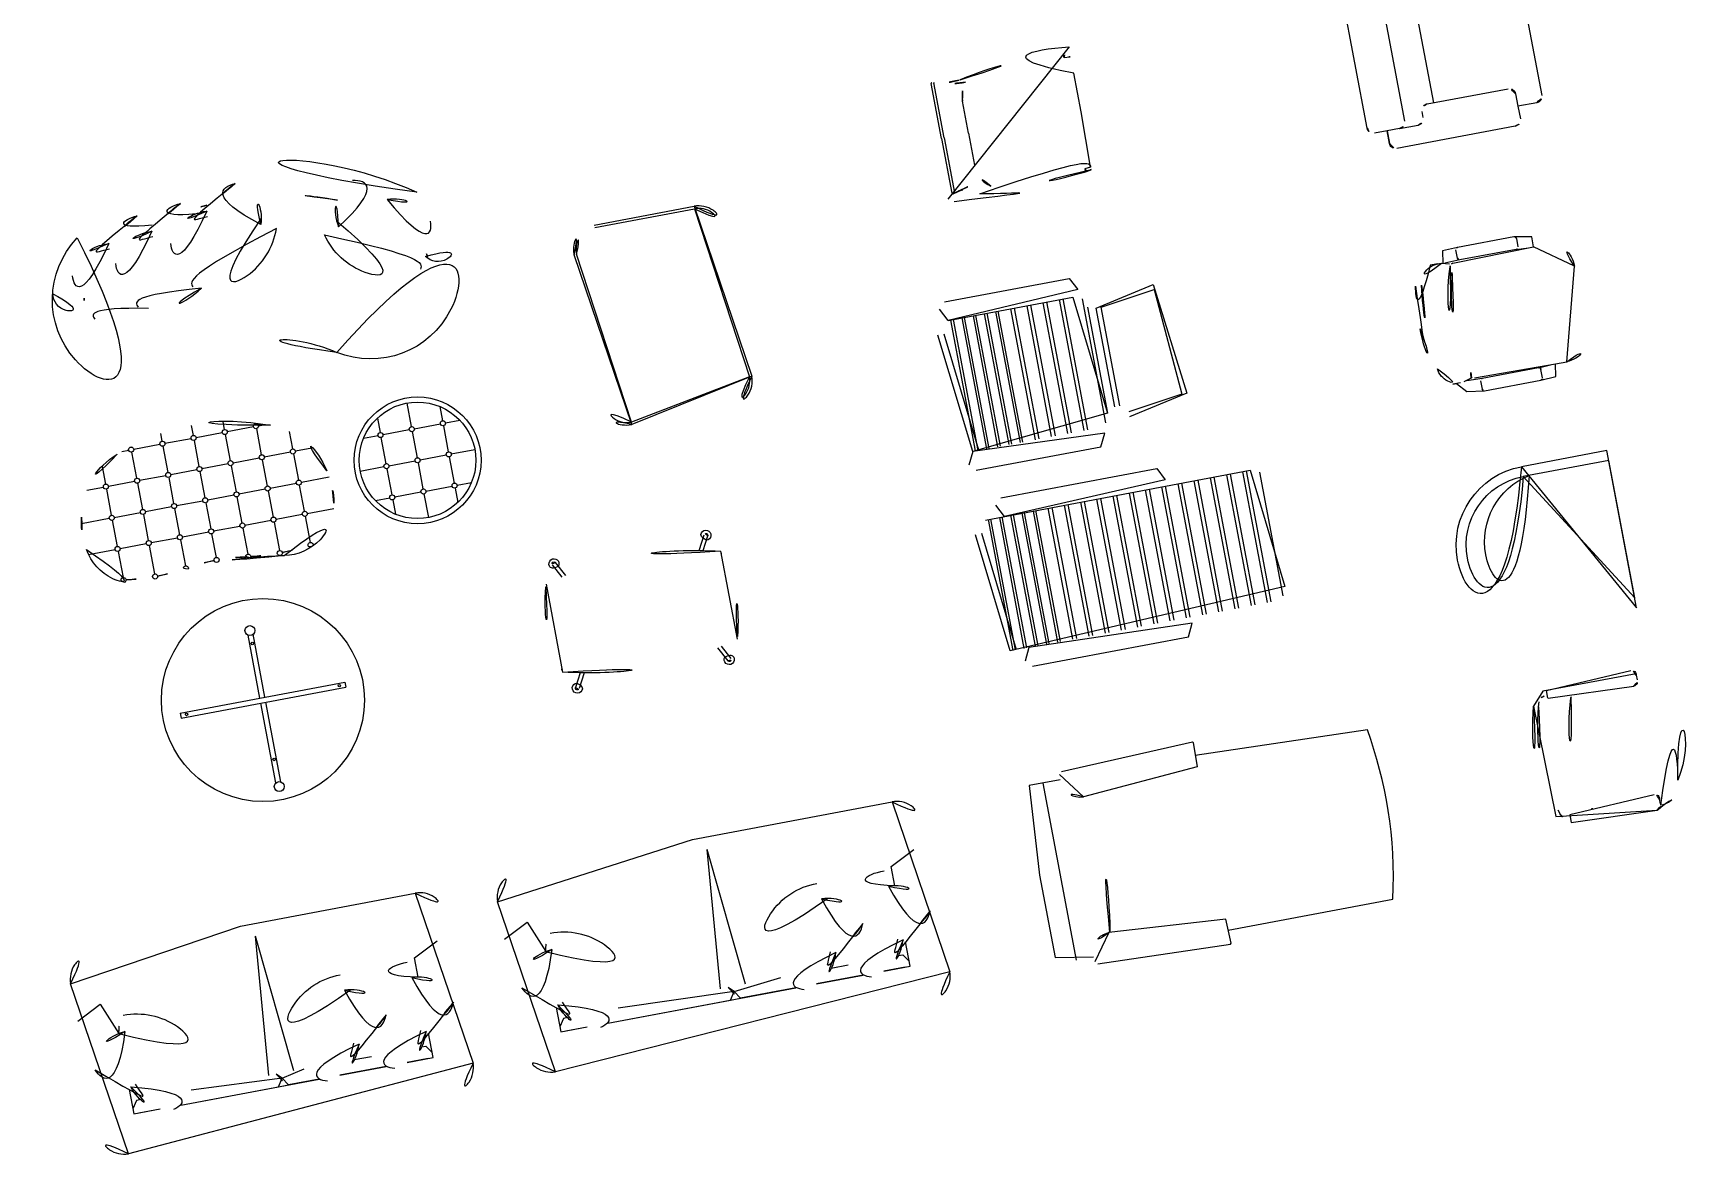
# Model space of a CAD drawing. Header units: millimetres. Extents: x -36495272392165 to 352544598049420, y -228287860276617 to 83349.
# Drawn here: x -4183847661538 to -4183847655057, y -645326148950 to -645326144531 of the extents above; entities that cross this region are included whole.
import ezdxf

# ---------------------------------------------------------------- set-up
doc = ezdxf.new("R2010")
doc.units = ezdxf.units.MM
doc.header["$MEASUREMENT"] = 0

# ---------------------------------------------------------------- blocks, each defined once
blk = doc.blocks.new('A$C3043')
at = {"color": 0}
for points in [[(0.5615704762291376, 0.007012890984306352), (0.5615704762295906, 0.3120952987073871, 0.9999999999981808), (0.001570476229137086, 0.3120952987073871), (0.001570476229135309, 0.007012890984292142)], [(0.5265704762291925, 0.0070128909843028), (0.5265704762295904, 0.3120952987073231, 0.999999965999991), (0.03657047622913723, 0.312095298706879), (0.03657047622913723, 0.007012890984288589)]]:
    blk.add_lwpolyline(points, format="xyb", close=True, dxfattribs=at)
blk.add_arc((0.2815704762293638, 0.2414481079561028), 0.2500000000002274, 11.47834095456199, 168.5216590454712, dxfattribs=at)
blk = doc.blocks.new('A$C14264F02')
at = {"color": 0}
for p, q in [((0.07500001435671777, 0.6249999485310802), (0.07500001435671777, 0.6749999485310809)), ((0.07500001435671777, 0.6249999485310802), (0.07500001435671777, 0.6749999485310809)), ((0.1000000143567199, 0.6999999485310795), (0.7000000143566858, 0.6999999485310795)), ((0.1000000143567199, 0.6999999485310795), (0.7000000143566858, 0.6999999485310795)), ((0.7250000143567217, 0.6749999485310809), (0.7250000143567199, 0.5749999485310795)), ((0.7250000143567217, 0.6749999485310809), (0.7250000143567181, 0.6249999485310767)), ((1.435671848071252e-08, 0.1249999485310802), (1.435671848071252e-08, 0.5999999485310852)), ((1.435671848071252e-08, 0.1249999485310802), (1.435671848071252e-08, 0.5999999485310852)), ((0.07500001435671777, 0.6249999485310802), (0.02500001435672061, 0.6249999485310802)), ((0.02500001435672061, 0.6249999485310802), (0.07500001435671777, 0.6249999485310802)), ((0.07500001435671955, 0.5749999485310795), (0.07500001435671777, 0.6249999485310802)), ((0.7250000143567181, 0.6249999485310767), (0.7750000143567206, 0.6249999485310767)), ((0.7250000143566808, 0.6249999485310802), (0.7750000143567206, 0.6249999485310767)), ((0.8000000143567192, 0.5999999485310816), (0.8000000143567192, 0.1249999485310731)), ((0.8000000143567192, 0.5999999485310816), (0.8000000143567192, 0.1249999485310731)), ((0.07500001435671777, 0.5749999485310795), (0.07500001435671955, 0.4999999485310767)), ((0.7000000143567213, 0.5499999485310809), (0.1000000143567554, 0.5499999485310809)), ((0.7250000143567199, 0.4999999485310802), (0.7250000143567199, 0.574999948531083)), ((0.1000000143567199, 0.4749999485310816), (0.1250000143567185, 0.4749999485310781)), ((0.6750000143567192, 0.4749999485310781), (0.7000000143567178, 0.4749999485310816)), ((0.1500000143567206, 0.4499999485310795), (0.1500000143567206, 0.1249999485310802)), ((0.6500000143567242, 0.4249999485310809), (0.150000014356749, 0.4249999485310809)), ((0.6500000143567188, 0.1249999485310767), (0.6500000143567206, 0.449999948531083)), ((0.07500001435671777, 0.09999994853108163), (0.02500001435672061, 0.09999994853107808)), ((0.07500001435671777, 0.09999994853108163), (0.02500001435672061, 0.09999994853107808)), ((0.07500001435671955, 0.02499994853107879), (0.07500001435671777, 0.09999994853108163)), ((0.1250000143567185, 0.09999994853108163), (0.07500001435671777, 0.09999994853108163)), ((0.7750000143567206, 0.09999994853108163), (0.6750000143567263, 0.09999994853108163)), ((0.7750000143567206, 0.09999994853108163), (0.7250000143566808, 0.09999994853106031)), ((0.7250000143566808, 0.09999994853106031), (0.7250000143567199, 0.02499994853107879)), ((0.7000000143567213, -5.146891979279644e-08), (0.1000000143567377, -5.146891979279644e-08))]:
    blk.add_line(p, q, dxfattribs=at)
for centre, radius, start, end in [((0.1000000143567181, 0.6749999485310791), 0.02500000000000036, 89.99999999999594, 179.9999999999959), ((0.100000014359364, 0.6749999485284333), 0.02500000000264622, 90.0000000060598, 179.999999993932), ((0.7000000143567044, 0.6749999485310623), 0.02500000000001723, 4.274665491884021e-11, 90.00000000004275), ((0.7000000143589107, 0.6749999485332685), 0.024999999997811, 359.9999999949864, 90.00000000509905), ((0.02500001435671972, 0.5999999485310825), 0.02499999999999769, 89.99999999999795, 180.000000000002), ((0.02500001435790946, 0.5999999485298892), 0.02500000000119098, 90.00000000272465, 179.9999999972591), ((0.7750000143578912, 0.5999999485322487), 0.02499999999882796, 359.9999999973253, 90.00000000268284), ((0.7750000143567215, 0.599999948531079), 0.02499999999999769, 6.106664988410516e-12, 90.00000000000203), ((0.1000000143567368, 0.5749999485310981), 0.02500000000001723, 180.0000000000428, 270.0000000000427), ((0.7000000143567213, 0.5749999485310795), 0.02499999999999858, 270, 0), ((0.1000000143567181, 0.4999999485310802), 0.02499999999999858, 180.0000000000082, 270.0000000000041), ((0.1250000143567203, 0.4499999485310777), 0.02500000000000036, 4.071109992273244e-12, 90.00000000000408), ((0.6750000143567174, 0.4499999485310813), 0.0249999999999968, 89.99999999999594, 179.9999999999959), ((0.7000000143567195, 0.499999948531082), 0.02500000000000036, 269.9999999999959, 359.999999999996), ((0.0250000143571034, 0.124999948531463), 0.02500000000038492, 180.0000000008773, 269.9999999991227), ((0.0250000143567215, 0.1249999485310811), 0.02500000000000302, 180.000000000002, 269.999999999998), ((0.1250000143567203, 0.124999948531082), 0.02500000000000036, 269.9999999999959, 359.999999999996), ((0.675000014356721, 0.1249999485310838), 0.02500000000000213, 180.0000000000163, 270.0000000000122), ((0.7750000143535587, 0.1249999485342421), 0.02500000000316049, 270.0000000072466, 359.9999999927372), ((0.7750000143567242, 0.1249999485310767), 0.02499999999999503, 269.9999999999919, 359.9999999999918), ((0.1000000143551682, 0.02499994852952889), 0.02499999999844869, 179.9999999964479, 270.0000000035969), ((0.7000000143545888, 0.02499994853321129), 0.0250000000021311, 270.0000000048874, 359.9999999951127)]:
    blk.add_arc(centre, radius, start, end, dxfattribs=at)
blk = doc.blocks.new('sofa043')
at = {"color": 0}
for points in [[(-369.9909822678183, -119.0350272881969, 0.1477298758543702), (-500.8859391453789, -226.7667298788665, 0.2133427585932454), (-663.5370708231385, -304.5786963239134, 0.1786618101816585)], [(-319.2861778263905, -165.8480535109666, 0.1160020330167479), (-369.9909822678183, -119.0350272881969, 0.2495420503229878), (-512.1199328565599, -205.2815417115444, -9.616880347716284)], [(-193.9264618961915, -103.1830663272176, 0.1477298758543702), (-324.8214187737503, -210.9147689178853, 0.2133427585932454), (-487.47255045151, -288.7267353629331, 0.1786618101816585)], [(-140.1286087644748, -154.7641819075097, 0.1255668573120518), (-193.9264618961915, -103.1830663272176, 0.2495420503229878), (-336.0554124849314, -189.429580750565, -9.616880347716284)], [(33.37221849082925, -64.96906504078106, 0.1477298758543702), (-97.52273838672954, -172.7007676314488, 0.2133427585932454), (-260.1738700644928, -250.5127340764957, 0.1786618101816585)], [(102.5277464040028, -242.8106328881931, 0.3567723648219203), (33.37221849082925, -64.96906504078106, 0.2495420503229878), (-108.7567320979124, -151.2155794641285, -9.616880347716284)], [(-324.3191472342896, -189.6019529023106, 0.30666349490175), (-487.47255045151, -288.7267353629331, 0.3063299663357472), (-418.71091529365, -417.6081030037039, -0.8728471598091936)], [(-97.02046684727247, -151.387951615874, 0.30666349490175), (-260.1738700644928, -250.5127340764957, 0.3063299663357472), (-191.4122349066329, -379.3941017172674, -0.8728471598091936)], [(401.4696625280594, -308.4688235394624, -0.3567723648219203), (488.7491005876709, -138.7855598173901, -0.2495420503229878), (621.1356774318283, -239.3484461976041, 9.616880347716284)], [(-500.3836676059182, -205.4539138632908, 0.30666349490175), (-663.5370708231385, -304.5786963239134, 0.3063299663357472), (-594.7754356652804, -433.4600639646833, -0.8728471598091936)], [(108.3202333003701, -218.0958465187896, -0.1655406298837506), (159.7412958642708, -269.8363294226638, -0.4259891687143785), (-205.7153371747409, -435.1834940241806, -0.1215233233290522), (-219.8985337097911, -359.0198750280397, 7.115464291357926)], [(609.4451487618098, -238.2990780031414, -0.30666349490175), (761.4025288054818, -353.8573322712364, -0.3063299663357472), (679.6076823752064, -474.8869670388667, 0.8728471598091936)], [(398.2794285013442, -283.285575603888, 0.1655406298837506), (341.7552737340593, -329.3965631683568, 0.4259891687143785), (688.029985777157, -531.8615213054181, 0.1215233233290522), (710.0587743725646, -457.5864084104496, -7.115464291357926)], [(-394.099077197021, -485.7376892194843, -0.2010808140564468), (-609.0785379333884, -489.2494562715965, -0.1215233233290522), (-623.2617344684386, -413.0858372754547, 7.115464291357926)], [(-174.0976746338547, -445.6825422927941, -0.2485204594219657), (-433.014017561758, -473.3974953106172, -0.1215233233290522), (-447.1972140968101, -397.2338763144762, 7.115464291357926)], [(303.0633343483896, -793.360964290544, 0.2822682817089065), (-252.0993807033774, -764.4084456494729, 0.3082972821469741)]]:
    blk.add_lwpolyline(points, format="xyb", dxfattribs=at)
for centre, radius, start, end in [((0, -1267.499999999999), 1267.499999999999, 54.83711882507966, 119.192178799547), ((0, -1267.499999999999), 1142.499999999999, 94.66658266931802, 97.76560481403938), ((0, -1267.499999999999), 1142.499999999999, 68.58837137279659, 85.2775040030671), ((-411.5602733733813, -448.3819777952694), 353.9781132718783, 125.7179382017026, 296.7746353011068), ((494.5322309413514, -495.6359799291495), 353.9781132718783, 237.254662323462, 48.31135942289185), ((-684.5981759391925, -370.3599648401978), 69.98194409293434, 171.0832266941605, 319.3432519577051), ((-411.5602733733813, -448.3819777952694), 228.9781132718783, 167.8032401689648, 173.7903718832022), ((774.2048043976611, -446.438597890894), 69.98194409293434, 214.6860456668838, 2.946070930491665), ((494.5322309413514, -495.6359799291495), 228.9781132718783, 0.238925741384251, 11.45489358284105)]:
    blk.add_arc(centre, radius, start, end, dxfattribs=at)
blk = doc.blocks.new('table r 343')
at = {"color": 0}
for p, q in [((-10, 10), (-10, 262.0993091154087)), ((10, 10), (10, 262.0993091154087)), ((-330.2824384176638, 10), (330.2824384176638, 10)), ((-330.2824384176638, 10), (-330.2824384176638, -10)), ((330.2824384176638, 10), (330.2824384176638, -10)), ((-330.2824384176638, -10), (330.2824384176638, -10)), ((-10, -330.2824384176929), (-10, -10)), ((10, -330.2824384176929), (10, -10))]:
    blk.add_line(p, q, dxfattribs=at)
for centre, radius in [((0, 0), 400), ((0, 278.738777180668), 19.41318875134311), ((0, 226.7769729600113), 5), ((-306.1439437858062, 0), 5), ((306.1439437856898, 0), 5), ((0, -238.1114373347373), 5), ((0, -346.9219064829522), 19.41318875134311)]:
    blk.add_circle(centre, radius, dxfattribs=at)
blk = doc.blocks.new('table 047')
at = {"color": 0}
for p, q in [((92.11680236133361, 191.765915445576), (63.9688966714366, 245.7339965720894)), ((107.465812536544, 194.7734781247564), (77.26861460251348, 252.6706746642594)), ((642.5341874633505, 194.7734781247564), (672.731385397381, 252.6706746642594)), ((657.8831976385609, 191.765915445576), (686.0311033284579, 245.7339965720894)), ((24.99999999988904, 176.5455766249797), (24.99999999988904, -176.5455766250379)), ((724.999999999889, 176.5455766249797), (724.999999999889, -176.5455766250379)), ((92.11680236133361, -191.7659154456342), (63.9688966714366, -245.7339965722058)), ((657.8831976385609, -191.7659154456342), (686.0311033284579, -245.7339965722058)), ((107.465812536544, -194.7734781248728), (77.26861460251348, -252.6706746643176)), ((642.5341874633505, -194.7734781248728), (672.731385397381, -252.6706746643176))]:
    blk.add_line(p, q, dxfattribs=at)
for centre, radius, start, end in [((70.61875563697504, 249.2023356182035), 20, 319.5693179235556, 275.5206922499972), ((679.3812443629195, 249.2023356182035), 20, 264.4793077500028, 220.4306820764444), ((374.999999999889, -1211.25), 1431.249999999993, 75.84526147011758, 104.1547385298824), ((70.61875563697504, 249.2023356182035), 7.500000000001908, 27.54500508821114, 207.5450050882112), ((679.3812443629195, 249.2023356182035), 7.500000000001908, 332.4549949117889, 152.4549949117888), ((635.8668125172899, 0), 635.8668125172899, 164.9193849925836, 195.0806150074164), ((375.0000000000055, -1211.25), 1421.249999999993, 104.2564317788473, 104.3854620848849), ((374.999999999889, -1211.25), 1421.249999999993, 75.61453791511511, 75.74356822115267), ((114.1331874826046, 0), 635.8668125172899, 344.9193849925836, 15.08061500741637), ((375.0000000000055, 1211.25), 1421.250000000008, 255.6145379151151, 255.7435682211527), ((375.0000000000055, 1211.25), 1431.250000000008, 255.8452614701176, 284.1547385298824), ((375.0000000000055, 1211.25), 1421.250000000008, 284.2564317788473, 284.3854620848849), ((70.61875563697504, -249.2023356182617), 20, 84.47930775000277, 40.43068207644439), ((70.61875563697504, -249.2023356182617), 7.500000000001908, 152.4549949117888, 332.4549949117889), ((679.3812443629195, -249.2023356182617), 20, 139.5693179235556, 95.52069224999725), ((679.3812443629195, -249.2023356182617), 7.500000000001908, 207.5450050882112, 27.54500508821114)]:
    blk.add_arc(centre, radius, start, end, dxfattribs=at)
blk = doc.blocks.new('living_room_furniture (2)')
at = {"color": 18, "ltscale": 0.03, "true_color": 0x000000}
for p, q in [((12691.51814335975, 5509.08948590422), (12691.51814335966, 5520.600760129002)), ((12691.51814335975, 5509.08948590422), (12696.71107172989, 5520.060245387437)), ((12714.79944331262, 5506.97142568182), (12691.51814335975, 5509.08948590422)), ((12159.03603285391, 5286.356601734535), (12159.03603285217, 5506.848783718828)), ((12168.86175674792, 5286.356601734616), (12168.86175674619, 5506.462266382496)), ((12169.84432913733, 5286.356601734628), (12169.84432913559, 5506.462266382508)), ((12267.11899568815, 5286.356601735391), (12267.11899568714, 5414.498658825005)), ((12159.03603285391, 5286.356601734535), (12159.03603285565, 5065.864419750246)), ((12168.86175674792, 5286.356601734616), (12168.86175674966, 5066.250937086732)), ((12169.84432913733, 5286.356601734628), (12169.84432913906, 5066.25093708674)), ((12267.11899568815, 5286.356601735391), (12267.11899568916, 5158.21454464577)), ((12714.79944331609, 5065.741777795994), (12691.51814336326, 5063.623717573231)), ((12691.51814336326, 5063.623717573231), (12696.71107173356, 5052.652958090099)), ((12691.51814336326, 5063.623717573231), (12691.51814336334, 5052.112443348449)), ((8757.636269124101, 4670.952471888751), (8784.864401451, 4670.952471888751)), ((8794.864401450985, 4683.356312352367), (8794.864401450985, 4680.952471888799)), ((8804.864401451, 4670.952471888755), (8909.864401451, 4670.952471888759)), ((8919.864401450985, 4711.711057928795), (8919.864401450985, 4680.952471888781)), ((8929.864401451, 4670.952471888759), (9034.864401451, 4670.952471888766)), ((9044.864401451006, 4720.952471888781), (9044.864401451006, 4680.952471888799)), ((9054.864401451, 4670.95247188877), (9159.864401451021, 4670.952471888773)), ((9169.864401451, 4711.711057928787), (9169.864401451, 4680.952471888799)), ((9179.864401451021, 4670.952471888773), (9284.864401450992, 4670.952471888781)), ((9294.864401450985, 4683.356312352356), (9294.864401450985, 4680.952471888791)), ((9304.864401450992, 4670.952471888781), (9332.092533777912, 4670.952471888784)), ((8669.864401451014, 4626.52327145946), (8669.864401451006, 4555.952471888777)), ((8794.864401450985, 4660.952471888799), (8794.864401450992, 4555.952471888791)), ((8919.864401450985, 4660.952471888781), (8919.864401450985, 4555.952471888788)), ((9044.864401451006, 4660.952471888799), (9044.864401451, 4555.952471888781)), ((9169.864401451, 4660.952471888799), (9169.864401451006, 4555.952471888799)), ((9294.864401450985, 4660.952471888791), (9294.864401450985, 4555.952471888781)), ((9419.864401451, 4626.523271459468), (9419.864401451, 4555.952471888795)), ((9770.711546449442, 4613.561732157974), (9770.711546449442, 4555.952471888788)), ((9895.711546449464, 4650.568079244757), (9895.711546449456, 4555.952471888781)), ((10020.71154644946, 4613.561732158003), (10020.71154644946, 4555.952471888799)), ((8593.788555244653, 4545.952471888759), (8659.864401450985, 4545.952471888759)), ((8679.864401450985, 4545.952471888759), (8784.864401450992, 4545.952471888766)), ((8804.864401450992, 4545.952471888766), (8909.864401451, 4545.95247188877)), ((8929.864401451, 4545.952471888773), (9034.864401451006, 4545.952471888777)), ((9054.864401451006, 4545.952471888773), (9159.864401451006, 4545.952471888781)), ((9179.864401451006, 4545.952471888781), (9284.864401451006, 4545.952471888784)), ((9304.864401451006, 4545.952471888784), (9409.864401451014, 4545.952471888788)), ((9429.864401451014, 4545.952471888788), (9495.940247657345, 4545.952471888791)), ((9703.102286180248, 4545.952471888766), (9760.711546449456, 4545.95247188877)), ((9780.711546449456, 4545.952471888773), (9885.711546449464, 4545.952471888777)), ((9905.711546449464, 4545.952471888773), (10010.71154644946, 4545.952471888781)), ((10030.71154644946, 4545.952471888781), (10088.32080671868, 4545.952471888781)), ((8669.864401451006, 4535.952471888777), (8669.864401451, 4430.952471888781)), ((8794.864401451, 4535.952471888791), (8794.864401450992, 4430.952471888784)), ((8919.864401451, 4535.952471888788), (8919.864401451006, 4430.952471888791)), ((9044.864401451, 4535.952471888781), (9044.864401451, 4430.952471888784)), ((9169.864401451006, 4535.952471888799), (9169.864401451006, 4430.952471888799)), ((9294.864401450992, 4535.952471888781), (9294.864401450992, 4430.952471888784)), ((9419.864401451, 4535.952471888795), (9419.864401451, 4430.952471888781)), ((9770.711546449456, 4535.952471888788), (9770.711546449464, 4430.952471888791)), ((9895.711546449456, 4535.952471888781), (9895.711546449456, 4430.952471888784)), ((10020.71154644946, 4535.952471888799), (10020.71154644946, 4430.952471888799)), ((14068.96231490721, 4445.946427040728), (14068.96231490721, 4479.946427040748)), ((14311.05805073316, 4479.946427040748), (14311.05805073319, 4445.946427040756)), ((8548.329236042387, 4420.952471888766), (8659.864401450992, 4420.952471888766)), ((8669.864401451006, 4410.952471888781), (8669.864401451, 4305.95247188877)), ((8679.864401450992, 4420.952471888766), (8784.864401451006, 4420.952471888766)), ((8794.864401450992, 4410.952471888784), (8794.864401450992, 4305.952471888784)), ((8804.864401451006, 4420.952471888766), (8909.864401451006, 4420.952471888766)), ((8919.864401451006, 4410.952471888791), (8919.864401451014, 4305.952471888781)), ((8929.864401451006, 4420.952471888766), (9034.864401451014, 4420.952471888766)), ((9044.864401451, 4410.952471888784), (9044.864401451, 4305.952471888788)), ((9054.864401451014, 4420.952471888766), (9159.864401451, 4420.952471888766)), ((9169.864401451006, 4410.952471888799), (9169.864401451014, 4305.952471888781)), ((9179.864401451, 4420.952471888766), (9284.864401450992, 4420.952471888766)), ((9294.864401450992, 4410.952471888784), (9294.864401450992, 4305.952471888788)), ((9304.864401450992, 4420.952471888766), (9409.864401451, 4420.952471888766)), ((9419.864401451, 4410.952471888781), (9419.864401451, 4305.952471888784)), ((9429.864401451, 4420.952471888766), (9541.399566859633, 4420.952471888766)), ((9666.095939093495, 4420.952471888766), (9760.711546449464, 4420.952471888766)), ((9770.711546449464, 4410.952471888791), (9770.711546449471, 4305.952471888781)), ((9780.711546449464, 4420.952471888766), (9885.711546449471, 4420.952471888766)), ((9895.711546449456, 4410.952471888784), (9895.711546449456, 4305.952471888788)), ((9905.711546449471, 4420.952471888766), (10010.71154644946, 4420.952471888766)), ((10020.71154644946, 4410.952471888799), (10020.71154644947, 4305.952471888781)), ((10030.71154644946, 4420.952471888766), (10125.32715380545, 4420.952471888766)), ((13989.07476115776, 4439.359489456046), (13958.4660670411, 4439.160422021353)), ((14034.11347899314, 4429.468201613644), (14003.21827199926, 4438.084939104951)), ((14076.96231490722, 4437.946427040751), (14016.06754867221, 4435.819934945832)), ((14047.43908773359, 4430.446427040742), (14371.84150801804, 4434.846554196668)), ((14303.05805073263, 4437.94642704077), (14076.96231490722, 4437.946427040752)), ((14303.05805073263, 4437.946427040742), (14351.36093960973, 4434.568760013928)), ((8553.200679186077, 4295.952471888766), (8659.864401450992, 4295.95247188877)), ((8669.864401451, 4285.95247188877), (8669.864401451, 4180.95247188877)), ((8679.864401450992, 4295.95247188877), (8784.864401451021, 4295.952471888773)), ((8794.864401450992, 4285.952471888784), (8794.864401450985, 4172.198625221099)), ((8804.864401451021, 4295.952471888773), (8909.864401451006, 4295.952471888773)), ((8919.864401451014, 4285.952471888781), (8919.864401451021, 4180.952471888773)), ((8929.864401451006, 4295.952471888773), (9034.864401451, 4295.952471888777)), ((9044.864401451, 4285.952471888788), (9044.864401451, 4191.336864532812)), ((9054.864401451, 4295.952471888777), (9159.864401451014, 4295.952471888781)), ((9169.864401451014, 4285.952471888781), (9169.864401451021, 4180.952471888773)), ((9179.864401451014, 4295.952471888777), (9284.864401451, 4295.952471888781)), ((9294.864401451006, 4285.952471888784), (9294.864401451014, 4172.198625221099)), ((9304.864401451, 4295.952471888781), (9409.864401451006, 4295.952471888781)), ((9419.864401451, 4285.952471888784), (9419.864401451, 4180.952471888795)), ((9429.864401451006, 4295.952471888781), (9536.528123715943, 4295.952471888784)), ((9703.102286180263, 4295.952471888773), (9760.711546449464, 4295.952471888773)), ((9770.711546449471, 4285.952471888781), (9770.711546449478, 4228.343211619569)), ((9780.711546449464, 4295.952471888773), (9885.711546449456, 4295.952471888777)), ((9895.711546449456, 4285.952471888788), (9895.711546449456, 4191.336864532812)), ((9905.711546449456, 4295.952471888777), (10010.71154644947, 4295.952471888781)), ((10020.71154644947, 4285.952471888781), (10020.71154644948, 4228.343211619576)), ((10030.71154644947, 4295.952471888777), (10088.32080671868, 4295.952471888781)), ((13989.07476115776, 3961.533364625457), (13958.4660670411, 3961.73243206015)), ((14034.11347899314, 3971.458599688723), (14003.21827199926, 3962.841862197415)), ((14076.96231490722, 3962.946427040756), (14016.06754867221, 3965.072919135674)), ((14047.43908773359, 3970.44642704076), (14371.84150801803, 3966.046299884836)), ((14068.96231490721, 3954.946427040778), (14068.96231490721, 3920.946427040758)), ((14303.05805073263, 3962.946427040736), (14076.96231490722, 3962.946427040754)), ((14303.05805073263, 3962.946427040765), (14351.36093960973, 3966.324094067578)), ((14311.05805073316, 3920.946427040758), (14311.05805073319, 3954.94642704075)), ((14098.04288730528, 2707.714388955142), (14439.53648379605, 2722.865507227111)), ((14056.04330903737, 2649.886874533687), (14061.56379621297, 2668.61983222988)), ((14098.04288730528, 2677.179452710777), (14098.04288730528, 2707.714388955143)), ((14099.13791565098, 2676.03476378805), (14439.53648379605, 2660.932228869017)), ((14457.0983720798, 2700.910866107711), (14457.0983720798, 2682.886869988432)), ((14056.04330903737, 2236.567883204291), (14061.56379621297, 2217.834925508099)), ((14098.04288730528, 2209.275305027213), (14098.04288730528, 2178.740368782966)), ((14099.13791565097, 2210.419993950068), (14439.53648379605, 2225.522528868967)), ((14457.0983720798, 2185.543891630264), (14457.0983720798, 2203.56788774955)), ((14098.04288730528, 2178.740368782966), (14439.53648379605, 2163.589250510862))]:
    blk.add_line(p, q, dxfattribs=at)
at = {"color": 18, "ltscale": 0.5, "true_color": 0x000000}
blk.add_line((12081.37558389199, 2715.749325815948), (12081.37558389199, 2005.749325808498), dxfattribs=at)
at = {"color": 18, "ltscale": 0.03, "true_color": 0x000000}
for points in [[(12161.56390935402, 5032.705399541806, -0.102523248135504), (12266.4268774999, 5044.205920353797, 0.08046064930226758), (12719.1022948121, 5025.517811140628, 0.3022999357189948), (12715.58846347223, 5054.827935484929, -0.1979323031818699), (12714.79319156627, 5065.800220469493, 0.02819301814373319), (12719.10229481736, 5130.681260738522), (12719.1022948121, 5286.735582695903), (12719.10229481736, 5442.789904642748, 0.02819301814373296), (12714.79319156891, 5507.670944909143, -0.19793230318187), (12715.58846346433, 5518.643229898975, 0.302299935718971), (12719.1022948121, 5547.953354251178, 0.08046064930226769), (12266.42687749463, 5529.265245032744, -0.1025232481355039), (12161.56390935666, 5540.765765842098, 0.5871113161828843), (12138.54229481542, 5527.827917032293), (12138.54229481542, 5045.643248348977, 0.5871113161828484)], [(10751.14487243868, 5203.298874591248), (11151.14487243866, 5203.298874591248, -0.414213562373095), (11251.14487243867, 5103.298874591248), (11251.14487243866, 4503.298874591248, -0.414213562373095), (11151.14487243866, 4403.298874591248), (10751.14487243868, 4403.298874591252, -0.414213562373095), (10651.14487243867, 4503.298874591248), (10651.14487243867, 5103.298874591248, -0.414213562373095)], [(10751.14487243868, 5193.298874591248), (11151.14487243866, 5193.298874591248, -0.4142135623730714), (11241.14487243867, 5103.298874591248), (11241.14487243866, 4503.298874591248, -0.4142135623730951), (11151.14487243866, 4413.298874591248), (10751.14487243868, 4413.298874591252, -0.4142135623730951), (10661.14487243867, 4503.298874591252), (10661.14487243867, 5103.298874591248, -0.4142135623730714)], [(12051.37558388454, 4651.114367113976), (12551.37558388454, 4651.114367113976, -0.4142135623730951), (12576.37558388454, 4626.114367113976), (12576.37558388454, 4601.114367121427, -0.4142135623730951), (12551.37558388454, 4576.114367121427), (12051.37558388454, 4576.114367121427, -0.4142135623730953), (12026.37558388454, 4601.114367121427), (12026.37558388454, 4626.114367113976, -0.4142135623730951)], [(12051.37558388454, 4576.114367121427), (12551.23036028189, 4576.114367121427, -0.414213562373094), (12601.23036028189, 4526.114367113976), (12601.23036028189, 4101.114367121427, -0.4142135623730951), (12551.23036028189, 4051.114367113976), (12051.37558388454, 4051.114367113976, -0.4142135623730951), (12001.37558388454, 4101.114367121427), (12001.37558388454, 4526.114367113976, -0.4142135623730951)], [(12634.09202965465, 4120.981732340126), (12634.09202965465, 4516.293546961217, -0.4142135623730951), (12684.09202965838, 4566.293546968667), (12872.13013061997, 4566.293546968667, -0.4142135623730951), (12922.13013061625, 4516.293546961217), (12922.13013061625, 4120.981732340126, -0.4142135623730951), (12872.13013061997, 4070.981732340126), (12684.09202965838, 4070.981732340126, -0.4142135623730999)], [(13958.4660670392, 3961.73243206038), (13973.77041409609, 3961.632898346026, 0.02991204906558743), (13998.21827199755, 3961.807914980192, 0.063192856502641), (14008.06754867059, 3964.194335550506), (14008.06754867059, 3923.072919138212, 0.414213562374916), (14016.06754867432, 3915.072919138212), (14076.96231490446, 3912.946427040239), (14303.05805073378, 3912.946427040239), (14303.05805073378, 3912.946427040239), (14303.05805073378, 3912.946427040239), (14363.84150801671, 3917.196820430894, 0.4142135623731117), (14371.84150801671, 3925.196820430894), (14371.84150801671, 3966.04629989012), (14416.06754867059, 3965.446427047689, 0.4039906466392488), (14516.06754867432, 4070.446427040239), (14516.06754867432, 4330.446427047689, 0.4039906466392485), (14416.06754867059, 4435.446427040239), (14371.84150801671, 4434.846554205258), (14371.84150801671, 4475.696033657034, 0.4142135623731117), (14363.84150801671, 4483.696033657034), (14303.05805073378, 4487.946427047689), (14076.96231490446, 4487.946427047689), (14016.06754867432, 4485.819934949715, 0.414213562374916), (14008.06754867059, 4477.819934949715), (14008.06754867059, 4436.698518537421, 0.06319516771718107), (13998.21827199755, 4439.084939107735, 0.0299120490671013), (13973.77041409609, 4439.259955741902), (13958.4660670392, 4439.160422027548, 0.1969573896633194), (13909.01209939716, 4417.052356943925, 0.1563961652052243), (13885.36645250467, 4368.250325553556, 0.03480910570651307), (13873.37841680718, 4200.446427047689, 0.03480910570651304), (13885.36645250467, 4032.642528534372, 0.1563961652052243), (13909.01209939716, 3983.840497144003, 0.1969573896633187)], [(12051.37558388454, 3976.114367121427), (12551.37558388454, 3976.114367121427, 0.4142135623730951), (12576.37558388454, 4001.114367113976), (12576.37558388454, 4026.114367113976, 0.4142135623730951), (12551.37558388454, 4051.114367113976), (12051.37558388454, 4051.114367113976, 0.4142135623730953), (12026.37558388454, 4026.114367113976), (12026.37558388454, 4001.114367113976, 0.4142135623730951)], [(12126.37558388454, 3851.114367121427), (12751.37558388454, 3851.114367121427, -0.4142135623730951), (12776.37558388454, 3826.114367121427), (12776.37558388454, 3801.114367113976, -0.4142135623730951), (12751.37558388454, 3776.114367113976), (12126.37558388454, 3776.114367113976, -0.4142135623730953), (12101.37558388454, 3801.114367113976), (12101.37558388454, 3826.114367121427, -0.4142135623730951)], [(12051.37558388454, 3776.114367113976), (13111.37558388454, 3776.114367113976, -0.414213562373094), (13161.37558388454, 3726.114367121427), (13161.37558388454, 3301.114367113976, -0.4142135623730951), (13111.37558388454, 3251.114367113976), (12051.37558388454, 3251.114367113976, -0.4142135623730951), (12001.37558388454, 3301.114367113976), (12001.37558388454, 3726.114367121427, -0.4142135623730951)], [(12126.37558388454, 3176.114367113976), (12751.37558388454, 3176.114367113976, 0.4142135623730951), (12776.37558388454, 3201.114367121427), (12776.37558388454, 3226.114367121427, 0.4142135623730951), (12751.37558388454, 3251.114367113976), (12126.37558388454, 3251.114367113976, 0.4142135623730953), (12101.37558388454, 3226.114367121427), (12101.37558388454, 3201.114367121427, 0.4142135623730951)], [(12162.3812014584, 2746.107045635941), (12690.88683198881, 2766.185066659364), (12693.44633119297, 2763.585662849608), (12689.94755924982, 2666.350668531271, -0.4142135623731367), (12664.06474368763, 2642.265821434918), (12228.44709451986, 2632.924315993103, -0.4142135623730951), (12151.37558389199, 2715.749325815948), (12152.12427106989, 2736.556224771204)], [(14457.59878898065, 2706.764828866157, 0.399393239263158), (14439.53648379471, 2722.865507228109), (14084.31136690478, 2707.105159697863, 0.3202934678301534), (14042.37948115195, 2674.273331640097), (14036.85899397756, 2655.540373941692, 0.1363181227278871), (14036.85899397756, 2230.914383796784), (14042.37948115195, 2212.181426098379, 0.3202934678301474), (14084.31136690478, 2179.349598040613), (14439.53648379471, 2163.589250510367, 0.3993932392630403), (14457.59878898065, 2179.68992887232, 0.4123676029189878), (14541.18061152126, 2264.847675582203, 0.09365200941305203), (14541.18061152126, 2621.607082156273, 0.4123676029189882)], [(12162.3812014584, 1975.391605988505), (12690.88683198881, 1955.313584957632), (12693.44633119297, 1957.912988774839), (12689.94755924982, 2055.147983093175, 0.4142135623731367), (12664.06474368763, 2079.232830185803), (12228.44709451986, 2088.574335623893, 0.4142135623730951), (12151.37558389199, 2005.749325808498), (12152.12427106989, 1984.942426853242)]]:
    blk.add_lwpolyline(points, format="xyb", close=True, dxfattribs=at)
at = {"color": 18, "true_color": 0x000000}
for points in [[(12076.37558388454, 4051.114367113976, -0.4142135623730951), (12026.37558388454, 4101.114367121427), (12026.37558388454, 4526.114367113976, -0.4142135623730951), (12076.37558388454, 4576.114367121427)], [(12076.37558388454, 3251.114367113976, -0.4142135623730951), (12026.37558388454, 3301.114367113976), (12026.37558388454, 3726.114367121427, -0.4142135623730951), (12076.37558388454, 3776.114367113976)], [(8871.271869181946, 2146.096488487736, 0.4142135623730945), (8921.271869181946, 2196.096488491461), (8921.271869181946, 2696.096488491461, 0.414213562373095)], [(8971.271869185672, 2146.096488487736, -0.4142135623730945), (8921.271869181946, 2196.096488491461), (8921.271869181946, 2696.096488491461, -0.414213562373095)], [(10683.79751662846, 2152.813774690792, 0.4142135623730945), (10733.79751662846, 2202.813774690792), (10733.79751662846, 2702.813774690792, 0.414213562373095)], [(10783.79751662473, 2152.813774690792, -0.4142135623730945), (10733.79751662846, 2202.813774690792), (10733.79751662846, 2702.813774690792, -0.414213562373095)], [(8171.271869181946, 2496.096488491461, -0.4142135623730951), (8221.271869185672, 2546.096488491461), (8271.271869185672, 2546.096488491461, -0.414213562373095), (8321.271869181946, 2496.096488491461), (8321.271869181946, 2418.62828655617)], [(9521.271869185672, 2418.62828655617), (9521.271869185672, 2496.096488491461, -0.414213562373095), (9571.271869181946, 2546.096488491461), (9621.271869181946, 2546.096488491461, -0.4142135623730951), (9671.271869181946, 2496.096488491461)], [(9883.79751662846, 2502.813774694518, -0.4142135623730951), (9933.79751662846, 2552.813774694518), (9983.79751662846, 2552.813774694518, -0.414213562373095), (10033.79751662473, 2502.813774694518), (10033.79751662473, 2425.345572759226)], [(11433.79751662846, 2425.345572759226), (11433.79751662846, 2502.813774694518, -0.414213562373095), (11483.79751662846, 2552.813774694518), (11533.79751662473, 2552.813774694518, -0.4142135623730951), (11583.79751662846, 2502.813774694518)], [(8321.163071829185, 2418.605742183343, -0.1655406298837506), (8352.094659908966, 2484.669651430861, -0.4259891687143785), (8632.904362987087, 2198.236158051357, -0.1215233233290522), (8566.245524308935, 2158.756300546989, 7.115464291357926)], [(9252.032599988685, 2418.605742183343, 0.1655406298837506), (9221.101011905179, 2484.669651430861, 0.4259891687143785), (8940.291308827058, 2198.236158051357, 0.1215233233290522), (9006.950147508935, 2158.756300546989, -7.115464291357926)], [(9521.380666538433, 2418.605742183343, 0.1655406298837506), (9490.449078458652, 2484.669651430861, 0.2002311474195825), (9291.967394798354, 2404.210152407006, 0.1215233233290522)], [(10033.6887192757, 2425.3230283864, -0.1655406298837506), (10064.62030735175, 2491.386937633917, -0.4259891687143785), (10345.43001042987, 2204.953444254414, -0.1215233233290522), (10278.77117175172, 2165.473586750046, 7.115464291357926)], [(11164.55824743147, 2425.3230283864, 0.1655406298837506), (11133.62665935169, 2491.386937633917, 0.4259891687143785), (10852.81695627357, 2204.953444254414, 0.1215233233290522), (10919.47579495172, 2165.473586750046, -7.115464291357926)], [(11433.90631398122, 2425.3230283864, 0.1655406298837506), (11402.97472590144, 2491.386937633917, 0.2002311474195825), (11204.49304224114, 2410.927438610062, 0.1215233233290522)], [(8346.36386469315, 2421.654284247026, 0.3567723648219203), (8203.093615549908, 2295.623549879358, 0.2495420503229878), (8332.909608974413, 2191.763510902241, -9.616880347716284)], [(9226.831807120994, 2421.654284247026, -0.3567723648219203), (9370.102056264237, 2295.623549879358, -0.2495420503229878), (9240.286062843457, 2191.763510902241, 9.616880347716284)], [(9496.179873674468, 2421.654284247026, -0.3567723648219203), (9639.45012281771, 2295.623549879358, -0.2495420503229878), (9509.634129393206, 2191.763510902241, 9.616880347716284)], [(10058.88951213966, 2428.371570450083, 0.3567723648219203), (9915.619262992695, 2302.340836086139, 0.2495420503229878), (10045.4352564172, 2198.480797105298, -9.616880347716284)], [(11139.35745456751, 2428.371570450083, -0.3567723648219203), (11282.62770371448, 2302.340836086139, -0.2495420503229878), (11152.81171028997, 2198.480797105298, 9.616880347716284)], [(11408.70552111726, 2428.371570450083, -0.3567723648219203), (11551.97577026422, 2302.340836086139, -0.2495420503229878), (11422.15977683599, 2198.480797105298, 9.616880347716284)], [(8203.093615549908, 2295.623549879358, 0.1477298758543702), (8349.229285351292, 2209.693488259629, 0.2133427585932454), (8478.172477311746, 2083.662753895685, 0.1786618101816585)], [(9370.102056264237, 2295.623549879358, -0.1477298758543702), (9223.966386462853, 2209.693488259629, -0.2133427585932454), (9095.023194502399, 2083.662753895685, -0.1786618101816585)], [(9639.45012281771, 2295.623549879358, -0.1477298758543702), (9493.314453016326, 2209.693488259629, -0.2133427585932454), (9364.371261055872, 2083.662753895685, -0.1786618101816585)], [(9915.619262992695, 2302.340836086139, 0.1477298758543702), (10061.75493279408, 2216.410774462685, 0.2133427585932454), (10190.69812475453, 2090.380040098742, 0.1786618101816585)], [(11282.62770371448, 2302.340836086139, -0.1477298758543702), (11136.49203390937, 2216.410774462685, -0.2133427585932454), (11007.54884194519, 2090.380040098742, -0.1786618101816585)], [(11551.97577026422, 2302.340836086139, -0.1477298758543702), (11405.84010045911, 2216.410774462685, -0.2133427585932454), (11276.89690849866, 2090.380040098742, -0.1786618101816585)], [(10041.56615409936, 2209.562298872337, 0.30666349490175), (10190.69812475453, 2090.380040098742, 0.3063299663357472), (10288.12191999267, 2199.224762142465, -0.8728471598091936)], [(11156.68081260409, 2209.562298872337, -0.30666349490175), (11007.54884194519, 2090.380040098742, -0.3063299663357472), (10910.12504671077, 2199.224762142465, 0.8728471598091936)], [(11426.02887915756, 2209.562298872337, -0.30666349490175), (11276.89690849866, 2090.380040098742, -0.3063299663357472), (11179.47311326052, 2199.224762142465, 0.8728471598091936)], [(8359.427672441409, 2146.096488487736), (8341.271869181946, 2146.096488487736, 0.4142135623730951), (8321.271869181946, 2126.096488491461), (8321.271869181946, 2116.096488491461, 0.4142135623730951), (8341.271869181946, 2096.096488487736)], [(8329.040506656573, 2202.845012669281, 0.30666349490175), (8478.172477311746, 2083.662753895685, 0.3063299663357472), (8575.596272549883, 2192.507475935683, -0.8728471598091936)], [(8509.639860092953, 2096.096488487736), (8901.271869185672, 2096.096488487736, 0.4142135623730951), (8921.271869181946, 2116.096488491461), (8921.271869181946, 2126.096488491461, 0.4142135623730994), (8901.271869185672, 2146.096488487736), (8559.9867970341, 2146.096488487736, 0.4142135623730951)], [(8871.271869181946, 2146.096488487736, 0.414213562373095), (8921.271869181946, 2196.096488491461)], [(8971.271869185672, 2146.096488487736, -0.414213562373095), (8921.271869181946, 2196.096488491461)], [(9063.555811721191, 2096.096488487736), (8941.271869181946, 2096.096488487736, -0.4142135623730951), (8921.271869181946, 2116.096488491461), (8921.271869181946, 2126.096488491461, -0.4142135623730994), (8941.271869181946, 2146.096488487736), (9013.208874780044, 2146.096488487736, -0.4142135623730951)], [(9244.155165161297, 2202.845012669281, -0.30666349490175), (9095.023194502399, 2083.662753895685, -0.3063299663357472), (8997.599399267987, 2192.507475935683, 0.8728471598091936)], [(9213.767999376461, 2146.096488487736), (9282.556941329793, 2146.096488487736, -0.4142135623730951)], [(9234.37887884985, 2178.30388481991, 0.07186537901034286), (9276.298214058683, 2158.756300546989, -7.115464291357926)], [(9513.503231711045, 2202.845012669281, -0.30666349490175), (9364.371261055872, 2083.662753895685, -0.3063299663357472), (9266.947465817735, 2192.507475935683, 0.8728471598091936)], [(9416.085744134441, 2096.096488487736), (9521.271869185672, 2096.096488487736), (9521.271869185672, 2194.358388935045, -0.414213562373095)], [(9483.11606592621, 2146.096488487736), (9501.271869181946, 2146.096488487736, -0.4142135623730951), (9521.271869185672, 2126.096488491461), (9521.271869185672, 2116.096488491461, -0.4142135623730951), (9501.271869181946, 2096.096488487736)], [(10071.9533198842, 2152.813774690792), (10053.79751662473, 2152.813774690792, 0.4142135623730951), (10033.79751662473, 2132.813774690792), (10033.79751662473, 2122.813774694518, 0.4142135623730951), (10053.79751662473, 2102.813774694518)], [(10222.16550753947, 2102.813774694518), (10713.79751662473, 2102.813774694518, 0.4142135623730951), (10733.79751662846, 2122.813774694518), (10733.79751662846, 2132.813774690792, 0.4142135623730994), (10713.79751662473, 2152.813774690792), (10272.51244448061, 2152.813774690792, 0.4142135623730951)], [(10683.79751662846, 2152.813774690792, 0.414213562373095), (10733.79751662846, 2202.813774690792)], [(10783.79751662473, 2152.813774690792, -0.414213562373095), (10733.79751662846, 2202.813774690792)], [(10976.08145916398, 2102.813774694518), (10753.79751662846, 2102.813774694518, -0.4142135623730951), (10733.79751662846, 2122.813774694518), (10733.79751662846, 2132.813774690792, -0.4142135623730994), (10753.79751662846, 2152.813774690792), (10925.73452222656, 2152.813774690792, -0.4142135623730951)], [(11126.29364681925, 2152.813774690792), (11195.08258877631, 2152.813774690792, -0.4142135623730951)], [(11146.90452629264, 2185.021171026692, 0.07186537901034286), (11188.82386150147, 2165.473586750046, -7.115464291357926)], [(11328.61139157723, 2102.813774694518), (11433.79751662846, 2102.813774694518), (11433.79751662846, 2201.075675138101, -0.414213562373095)], [(11395.641713369, 2152.813774690792), (11413.79751662846, 2152.813774690792, -0.4142135623730951), (11433.79751662846, 2132.813774690792), (11433.79751662846, 2122.813774694518, -0.4142135623730951), (11413.79751662846, 2102.813774694518)], [(8341.271869181946, 2096.096488487736), (8426.457994233177, 2096.096488487736, 0.4142135623730951)], [(9332.90387827094, 2096.096488487736), (9146.737677584693, 2096.096488487736, -0.4142135623730951)], [(9501.271869181946, 2096.096488487736), (9416.085744134441, 2096.096488487736, -0.4142135623730951)], [(10053.79751662473, 2102.813774694518), (10138.98364167596, 2102.813774694518, 0.4142135623730951)], [(11245.42952571745, 2102.813774694518), (11059.26332502748, 2102.813774694518, -0.4142135623730951)], [(11413.79751662846, 2102.813774694518), (11328.61139157723, 2102.813774694518, -0.4142135623730951)]]:
    blk.add_lwpolyline(points, format="xyb", dxfattribs=at)
for points in [[(12061.37558388454, 4576.114367121427), (12061.37558388454, 4051.114367113976)], [(12071.37558388454, 4576.114367121427), (12071.37558388454, 4051.114367113976)], [(12106.37558388454, 4576.114367121427), (12106.37558388454, 4051.114367113976)], [(12116.37558388454, 4576.114367121427), (12116.37558388454, 4051.114367113976)], [(12151.37558388454, 4576.114367121427), (12151.37558388454, 4051.114367113976)], [(12161.37558388454, 4576.114367121427), (12161.37558388454, 4051.114367113976)], [(12196.37558388454, 4576.114367121427), (12196.37558388454, 4051.114367113976)], [(12206.37558388454, 4576.114367121427), (12206.37558388454, 4051.114367113976)], [(12241.37558388454, 4576.114367121427), (12241.37558388454, 4051.114367113976)], [(12251.37558388454, 4576.114367121427), (12251.37558388454, 4051.114367113976)], [(12301.37558388454, 4576.114367121427), (12301.37558388454, 4051.114367113976)], [(12316.37558388454, 4576.114367121427), (12316.37558388454, 4051.114367113976)], [(12366.37558388454, 4576.114367121427), (12366.37558388454, 4051.114367113976)], [(12381.37558388454, 4576.114367121427), (12381.37558388454, 4051.114367113976)], [(12431.37558388454, 4576.114367121427), (12431.37558388454, 4051.114367113976)], [(12446.37558388454, 4576.114367121427), (12446.37558388454, 4051.114367113976)], [(12496.37558388454, 4576.114367121427), (12496.37558388454, 4051.114367113976)], [(12511.37558388454, 4576.114367121427), (12511.37558388454, 4051.114367113976)], [(12586.23036028189, 4561.821509258418), (12586.23036028189, 4065.407224976985)], [(12601.23036028189, 4526.114367113976), (12601.23036028189, 4101.114367121427)], [(12061.37558388454, 3776.114367113976), (12061.37558388454, 3251.114367113976)], [(12071.37558388454, 3776.114367113976), (12071.37558388454, 3251.114367113976)], [(12106.37558388454, 3776.114367113976), (12106.37558388454, 3251.114367113976)], [(12116.37558388454, 3776.114367113976), (12116.37558388454, 3251.114367113976)], [(12151.37558388454, 3776.114367113976), (12151.37558388454, 3251.114367113976)], [(12161.37558388454, 3776.114367113976), (12161.37558388454, 3251.114367113976)], [(12196.37558388454, 3776.114367113976), (12196.37558388454, 3251.114367113976)], [(12206.37558388454, 3776.114367113976), (12206.37558388454, 3251.114367113976)], [(12241.37558388454, 3776.114367113976), (12241.37558388454, 3251.114367113976)], [(12251.37558388454, 3776.114367113976), (12251.37558388454, 3251.114367113976)], [(12301.37558388454, 3776.114367113976), (12301.37558388454, 3251.114367113976)], [(12316.37558388454, 3776.114367113976), (12316.37558388454, 3251.114367113976)], [(12366.37558388454, 3776.114367113976), (12366.37558388454, 3251.114367113976)], [(12381.37558388454, 3776.114367113976), (12381.37558388454, 3251.114367113976)], [(12431.37558388454, 3776.114367113976), (12431.37558388454, 3251.114367113976)], [(12446.37558388454, 3776.114367113976), (12446.37558388454, 3251.114367113976)], [(12496.37558388454, 3776.114367113976), (12496.37558388454, 3251.114367113976)], [(12511.37558388454, 3776.114367113976), (12511.37558388454, 3251.114367113976)], [(12561.37558388454, 3776.114367113976), (12561.37558388454, 3251.114367113976)], [(12576.37558388454, 3776.114367113976), (12576.37558388454, 3251.114367113976)], [(12626.37558388454, 3776.114367113976), (12626.37558388454, 3251.114367113976)], [(12641.37558388454, 3776.114367113976), (12641.37558388454, 3251.114367113976)], [(12691.37558388454, 3776.114367113976), (12691.37558388454, 3251.114367113976)], [(12706.37558388454, 3776.114367113976), (12706.37558388454, 3251.114367113976)], [(12756.37558388454, 3776.114367113976), (12756.37558388454, 3251.114367113976)], [(12771.37558388454, 3776.114367113976), (12771.37558388454, 3251.114367113976)], [(12821.37558388454, 3776.114367113976), (12821.37558388454, 3251.114367113976)], [(12836.37558388454, 3776.114367113976), (12836.37558388454, 3251.114367113976)], [(12886.37558388454, 3776.114367113976), (12886.37558388454, 3251.114367113976)], [(12901.37558388454, 3776.114367113976), (12901.37558388454, 3251.114367113976)], [(12951.37558388454, 3776.114367113976), (12951.37558388454, 3251.114367113976)], [(12966.37558388454, 3776.114367113976), (12966.37558388454, 3251.114367113976)], [(13016.37558388454, 3776.114367113976), (13016.37558388454, 3251.114367113976)], [(13031.37558388454, 3776.114367113976), (13031.37558388454, 3251.114367113976)], [(13081.37558388454, 3776.114367113976), (13081.37558388454, 3251.114367113976)], [(13096.37558388454, 3776.114367113976), (13096.37558388454, 3251.114367113976)], [(13146.37558388454, 3761.821509258418), (13146.37558388454, 3265.407224969535)], [(8321.271869181946, 2194.358388935045), (8321.271869181946, 2096.096488487736), (8426.457994233177, 2096.096488487736)], [(10033.79751662473, 2201.075675138101), (10033.79751662473, 2102.813774694518), (10138.98364167596, 2102.813774694518)], [(8509.639860092953, 2096.096488487736), (9063.555811721191, 2096.096488487736)], [(9146.737677584693, 2096.096488487736), (9332.90387827094, 2096.096488487736)], [(10222.16550753947, 2102.813774694518), (10976.08145916398, 2102.813774694518)], [(11059.26332502748, 2102.813774694518), (11245.42952571745, 2102.813774694518)]]:
    blk.add_lwpolyline(points, dxfattribs=at)
for points in [[(12654.09202965465, 4120.981732340126), (12654.09202965465, 4516.293546961217, -0.4142135623730859), (12684.09202965838, 4546.293546961217), (12872.13013061997, 4546.293546961217, -0.414213562373086), (12902.13013061625, 4516.293546961217), (12902.13013061625, 4120.981732340126, -0.4142135623731206), (12872.13013061997, 4090.981732340126), (12684.09202965838, 4090.981732340126, -0.4142135623730688)], [(8901.271869185672, 2096.096488487736), (8941.271869181946, 2096.096488487736, -0.4142135623730951), (8921.271869181946, 2116.096488491461), (8921.271869181946, 2126.096488491461, -0.4142135623730994), (8941.271869181946, 2146.096488487736), (8901.271869185672, 2146.096488487736, -0.4142135623730951), (8921.271869181946, 2126.096488491461), (8921.271869181946, 2116.096488491461, -0.4142135623730951)], [(10713.79751662473, 2102.813774694518), (10753.79751662846, 2102.813774694518, -0.4142135623730951), (10733.79751662846, 2122.813774694518), (10733.79751662846, 2132.813774690792, -0.4142135623730994), (10753.79751662846, 2152.813774690792), (10713.79751662473, 2152.813774690792, -0.4142135623730951), (10733.79751662846, 2132.813774690792), (10733.79751662846, 2122.813774694518, -0.4142135623730951)]]:
    blk.add_lwpolyline(points, format="xyb", close=True, dxfattribs=at)
at = {"color": 18, "ltscale": 0.03, "true_color": 0x000000}
for points in [[(8871.271869181946, 2746.096488491461, -0.4142135623730951), (8921.271869181946, 2696.096488491461, -0.414213562373085), (8971.271869185672, 2746.096488491461), (9571.271869181946, 2746.096488491461, -0.4142135623730955), (9671.271869181946, 2646.096488487736), (9671.271869181946, 2046.096488491461, -0.4142135623730998), (9571.271869181946, 1946.096488491461), (8271.271869185672, 1946.096488491461, -0.4142135623730965), (8171.271869181946, 2046.096488491461), (8171.271869181946, 2646.096488487736, -0.4142135623730898), (8271.271869185672, 2746.096488491461), (8871.271869181946, 2746.096488491461, -0.4142135623730686), (8921.271869181946, 2696.096488491461, -0.4142135623730998), (8971.271869185672, 2746.096488491461)], [(10683.79751662846, 2752.813774694518, -0.4142135623730951), (10733.79751662846, 2702.813774690792, -0.414213562373085), (10783.79751662473, 2752.813774694518), (11483.79751662846, 2752.813774694518, -0.4142135623730955), (11583.79751662846, 2652.813774690792), (11583.79751662846, 2052.813774694518, -0.4142135623730998), (11483.79751662846, 1952.813774690792), (9983.79751662846, 1952.813774690792, -0.4142135623730965), (9883.79751662846, 2052.813774694518), (9883.79751662846, 2652.813774690792, -0.4142135623731002), (9983.79751662846, 2752.813774694518), (10683.79751662846, 2752.813774694518, -0.4142135623730686), (10733.79751662846, 2702.813774690792, -0.4142135623730998), (10783.79751662473, 2752.813774694518)], [(12151.37558389199, 2715.749325815948), (12026.37558389199, 2715.749325815948, 0.4142135623731367), (12001.37558388454, 2690.749325789871), (12001.37558388454, 2360.749325812223), (12001.37558388454, 2030.74932583085, 0.4142135623731367), (12026.37558389199, 2005.749325808498), (12151.37558389199, 2005.749325808498)], [(12691.54514021915, 2010.749325812223), (13351.37558385474, 2010.749325812223, 0.414213562373089), (13376.37558386219, 2035.749325808498, 0.07692307692307544), (13376.37558386219, 2685.749325815948, 0.414213562373089), (13351.37558385474, 2710.749325808498), (12691.54514021915, 2710.749325808498)]]:
    blk.add_lwpolyline(points, format="xyb", dxfattribs=at)
for centre, radius in [((8794.864401451, 4670.952471888799), 10), ((8919.864401451, 4670.952471888781), 10), ((9044.864401451, 4670.952471888799), 10), ((9169.864401451021, 4670.952471888799), 10), ((9294.864401450992, 4670.952471888791), 10), ((9895.711546449471, 4420.952471888784), 250), ((9895.711546449471, 4420.952471888784), 229.6156073559732), ((8669.864401450985, 4545.952471888777), 10), ((8794.864401450992, 4545.952471888791), 10), ((8919.864401451, 4545.952471888788), 10), ((9044.864401451006, 4545.952471888781), 10), ((9169.864401451006, 4545.952471888799), 10), ((9294.864401451006, 4545.952471888781), 10), ((9419.864401451014, 4545.952471888795), 10), ((9770.711546449456, 4545.952471888788), 10), ((9895.711546449464, 4545.952471888781), 10), ((10020.71154644946, 4545.952471888799), 10), ((8669.864401450992, 4420.952471888781), 10), ((8794.864401451006, 4420.952471888784), 10), ((8919.864401451006, 4420.952471888791), 10), ((9044.864401451014, 4420.952471888784), 10), ((9169.864401451, 4420.952471888799), 10), ((9294.864401450992, 4420.952471888784), 10), ((9419.864401451, 4420.952471888781), 10), ((9770.711546449464, 4420.952471888791), 10), ((9895.711546449471, 4420.952471888784), 10), ((10020.71154644946, 4420.952471888799), 10), ((8669.864401450992, 4295.95247188877), 10), ((8794.864401451021, 4295.952471888784), 10), ((8919.864401451006, 4295.952471888781), 10), ((9044.864401451, 4295.952471888788), 10), ((9169.864401451014, 4295.952471888781), 10), ((9294.864401451, 4295.952471888788), 10), ((9419.864401451006, 4295.952471888784), 10), ((9770.711546449464, 4295.952471888781), 10), ((9895.711546449456, 4295.952471888788), 10), ((10020.71154644947, 4295.952471888781), 10), ((8794.864401451028, 4162.198625221099), 10), ((9044.864401451, 4181.336864532812), 10), ((9294.86440145097, 4162.198625221099), 10)]:
    blk.add_circle(centre, radius, dxfattribs=at)
for centre, radius, start, end in [((9044.864401451014, 3870.952471888788), 850, 68.82598670913809, 111.1740132908619), ((8846.203480722987, 4383.820718688563), 300, 111.1740132908619, 168.1182821399626), ((9243.525322179034, 4383.820718688581), 300, 11.8817178600374, 68.82598670913809), ((14076.96231490722, 4479.946427040748), 8, 90, 180), ((14303.05805073315, 4479.946427040748), 8, 0, 90.00000000000325), ((8907.364401451021, 4370.952471888784), 362.499999999995, 168.1182821399626, 188.6777071404616), ((9182.364401451, 4370.952471888781), 362.499999999995, 351.3222928595384, 11.8817178600374), ((13989.07476115776, 4360.247912048802), 79.11157740724235, 79.70133561099775, 174.1504890938799), ((14687.75451520047, 4200.446427040752), 689.420661231889, 161.5812478410734, 198.4187521589265), ((14025.59377449143, 4424.19835569213), 10, 323.6805328704718, 31.57336242260624), ((13893.19443236103, 4404.60363761406), 143.7411757838669, 348.9101639527288, 7.83492422814077), ((14047.30782315787, 4416.803141085968), 13.64391740053375, 89.44876372430882, 149.2249951973455), ((14076.96231490722, 4445.946427040728), 8, 180, 270), ((14303.05805073318, 4445.946427040756), 8, 270.0000000000032, 0), ((15078.79954943366, 4200.446427040748), 1180.421132625068, 171.8244205674979, 188.1726215853087), ((14687.75451520047, 4200.446427040752), 676.9206612318889, 164.8852698386107, 195.1147301613893), ((8746.724593369072, 4346.435089088085), 200, 188.6777071404616, 279.4022252413963), ((9343.004209532955, 4346.435089088089), 200, 260.5977747586037, 351.3222928595384), ((8669.864401451006, 4170.95247188877), 10, 279.7574001829657, 212.9364167212001), ((8797.841833872597, 5029.984358132631), 867.7908407840154, 262.1847299372079, 269.1431626415405), ((9044.864401451036, 2545.95247188834), 1625.000000000437, 80.59777475860372, 99.40222524139628), ((8797.841833872597, 5029.984358132631), 867.7908407840154, 270.4636673954448, 277.4243427442726), ((8919.864401451006, 4170.952471888773), 10, 335.5550657170521, 213.2423449930245), ((9062.915624855545, 3184.511942169449), 996.7601324447218, 91.61204689055597, 97.67655116704088), ((9026.813178046454, 3184.511942169449), 996.7601324447218, 82.32344883297307, 88.38795310944404), ((9169.864401451028, 4170.952471888773), 10, 326.7576550072912, 204.4449342829479), ((9291.886969029401, 5029.984358132631), 867.7908407840154, 262.575657255314, 269.5363326041384), ((9291.886969029401, 5029.984358132631), 867.7908407840154, 270.8568373584595, 277.8152700623649), ((9419.864401451006, 4170.952471888795), 10, 327.0635832783983, 260.2425998170343), ((13989.07476115776, 4040.6449420327), 79.11157740724235, 185.8495109061201, 280.2986643890023), ((13893.19443236103, 3996.289216467443), 143.7411757838669, 352.1650757718592, 11.08983604727121), ((14025.59377449142, 3976.694498389377), 10, 328.4266375773907, 36.31946712952531), ((14047.30782315787, 3984.089712995535), 13.64391740053375, 210.7750048026545, 270.5512362756912), ((14076.96231490722, 3954.946427040778), 8, 90, 180), ((14303.05805073318, 3954.94642704075), 8, 0, 89.99999999999675), ((14076.96231490722, 3920.946427040758), 8, 180, 270), ((14303.05805073315, 3920.946427040758), 8, 269.9999999999968, 0), ((14440.09705027828, 2705.312567720951), 17.56188828375477, 345.4846466141464, 91.82916264411706), ((14086.3428330774, 2661.317602787561), 25.8326, 92.54038790819223, 163.5800796168678), ((14099.18870230534, 2677.179452710777), 1.145815, 180.0000000000098, 267.4596120918069), ((14841.66816674002, 2443.351587807874), 689.420661231889, 161.5812478410725, 198.4187521589274), ((14179.50742603097, 2667.10351645925), 10, 323.6805328704732, 31.57336242260763), ((14440.09705027828, 2678.485168375309), 17.56188828375477, 268.1708373558826, 14.51535338585308), ((14801.12883920506, 2443.227378868992), 773.211954149636, 164.4747882612471, 195.5252117387526), ((14086.34283307741, 2225.137154950547), 25.8326, 196.4199203831325, 267.4596120918069), ((14099.18870230534, 2209.275305027213), 1.145815, 92.54038790819266, 179.9999999999897), ((14179.50742603097, 2219.599659156498), 10, 328.4266375773924, 36.31946712952675), ((14440.09705027828, 2207.9695893628), 17.56188828375477, 345.4846466141464, 91.82916264411706), ((14440.09705027828, 2181.142190017154), 17.56188828375477, 268.1708373558826, 14.51535338585308)]:
    blk.add_arc(centre, radius, start, end, dxfattribs=at)
at = {"color": 18, "ltscale": 0.5, "true_color": 0x000000}
blk.add_arc((10731.37558392179, 2360.749325812223), 1524.999999963937, 349.7162221946338, 10.28377780536616, dxfattribs=at)
at = {"color": 18, "ltscale": 0.03, "true_color": 0x000000, "extrusion": (0, 0, -1)}
for centre, major_axis, ratio, start_param, end_param in [((12161.89008151578, 5506.327801519051), (2.051464870127941, 2.051464870127941), 0.9999999999994295, 4.107544347821864, 5.870836728867387), ((12242.43687818418, 5786.92684720834), (-204.383859222674, 204.3838592226739), 0.9999999999999931, 3.831893575812793, 4.20559046422258), ((12169.73096214083, 5506.422434723957), (-0.6152660315221176, 0.6152660315221175), 0.9999999999998561, 5.451992691662386, 7.374379958871627), ((12299.905675903, 5866.676909490133), (269.2518118585909, 269.251811858591), 0.9999999999999785, 2.376424431799276, 2.662745679315074), ((12384.51163853821, 5413.440598441083), (83.01250534508677, 83.01250534508678), 0.9999999999999851, 3.936003577202518, 4.855378026660707), ((12384.51163854021, 5159.272605031538), (83.01250534508569, 83.01250534508571), 0.9999999999999738, 2.99860360729804, 3.917978056756251), ((12161.89008151924, 5066.385401950065), (-2.051464870127083, 2.051464870127083), 0.9999999999996536, 3.553941231886311, 5.317233612932254), ((12242.43687819206, 4785.786356262047), (-204.3838592226653, 204.3838592226653), 0.999999999999999, 0.5067985161463822, 0.880495404556178), ((12169.73096214429, 5066.290768745283), (-0.6152660315220433, 0.6152660315220432), 0.9999999999997797, 3.621194328677585, 5.543581595886047), ((12170.33797366644, 5066.088362849669), (0.3675019061035825, 0.3675019061035825), 0.9999999999996766, 2.195271011958161, 4.245138230293919), ((12299.90567591212, 4706.036293981154), (-269.2518118586003, 269.2518118586002), 0.9999999999999939, 0.4788469742589805, 0.7651682217747802), ((12550.69934036414, 6430.227100053035), (979.54835059381, 979.5483505938104), 0.9999999999999976, 2.23687936739526, 2.55803012265843)]:
    blk.add_ellipse(centre, major_axis=major_axis, ratio=ratio, start_param=start_param, end_param=end_param, dxfattribs=at)
at = {"color": 18, "ltscale": 0.03, "true_color": 0x000000, "extrusion": (0, 0, -0.9999999999999998)}
for centre, major_axis, ratio, start_param, end_param in [((12550.69934038214, 4142.486103422196), (-979.5483505938115, 979.5483505938115), 0.999999999999998, 0.5835625309156346, 0.9047132861788038), ((12728.49287462556, 5511.485886853804), (10.19535239203005, 10.19535239203005), 0.9999999999999973, 3.60853115109166, 4.390157562683552), ((12170.33797366298, 5506.62484061958), (0.3675019061032845, 0.3675019061032845), 0.9999999999996306, 3.608843403665356, 5.658710622001614)]:
    blk.add_ellipse(centre, major_axis=major_axis, ratio=ratio, start_param=start_param, end_param=end_param, dxfattribs=at)
at = {"color": 18, "ltscale": 0.03, "true_color": 0x000000, "extrusion": (0, 0, -0.9999999999999999)}
blk.add_ellipse((12728.4928746291, 5061.227316624227), major_axis=(-10.19535239202982, 10.19535239202981), ratio=0.9999999999999458, start_param=5.034620398070071, end_param=5.81624680966202, dxfattribs=at)
at = {"color": 18, "ltscale": 0.03, "true_color": 0x000000, "rotation": 90}
for name, p, xscale, yscale, zscale in [('A$C14264F02', (14513.7921778654, 4915.860804680517), 1000, 1000, 1000), ('A$C3043', (14515.34607748709, 2960.580946066981), 1125, 1125, 1125)]:
    blk.add_blockref(name, p, dxfattribs=dict(at, xscale=xscale, yscale=yscale, zscale=zscale))
at = {"color": 18, "ltscale": 0.03, "true_color": 0x000000}
for name, p in [('sofa043', (9358.342234820799, 5691.294852000323)), ('table 047', (10277.8603184553, 3671.633930622138))]:
    blk.add_blockref(name, p, dxfattribs=at)
at = {"color": 18, "true_color": 0x000000}
blk.add_blockref('table r 343', (9122.503651722494, 3605.015315119268), dxfattribs=at)

msp = doc.modelspace()

# ---------------------------------------------------------------- block references
at = {"color": 7, "zscale": 22400306079.45195, "rotation": 10.65301811354866}
msp.add_blockref('living_room_furniture (2)', (-4183847668930.506, -645326152389.8768), dxfattribs=at)

doc.saveas('drawing.dxf')
